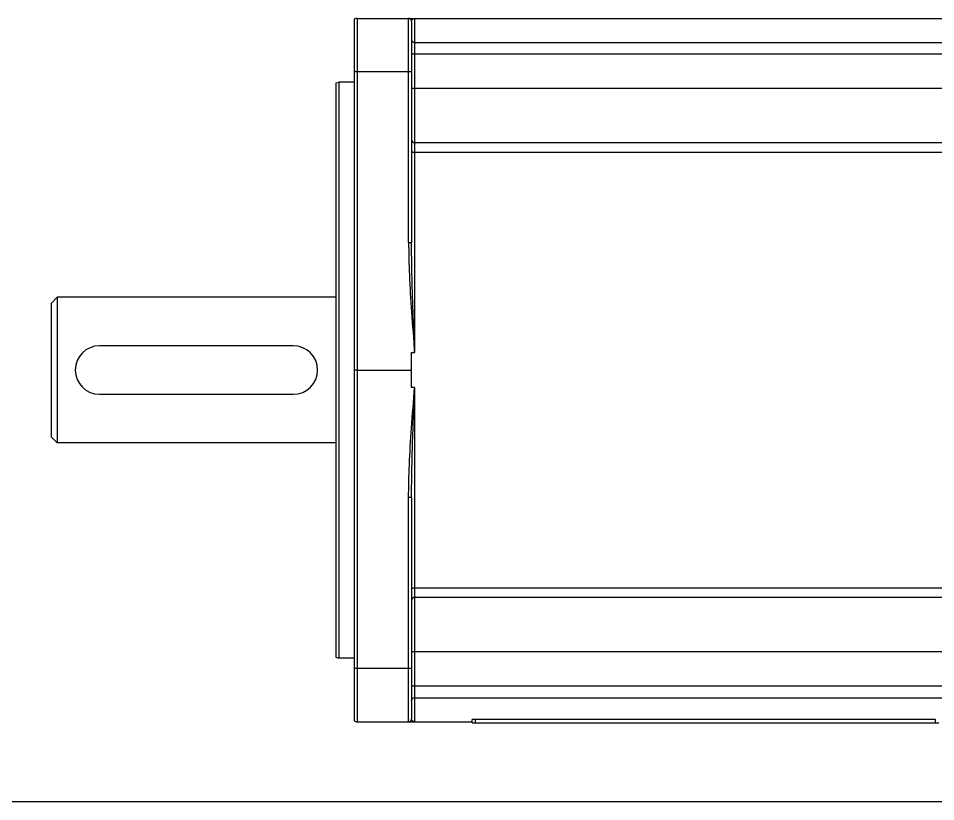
# Model space of a CAD drawing. Header units: millimetres. Extents: x -3388 to 4307, y 243 to 4457.
# Drawn here: x -3141 to -2989.6, y 1249.4 to 1378.6 of the extents above; entities that cross this region are included whole.
import ezdxf

# ---------------------------------------------------------------- set-up
doc = ezdxf.new("R2010")
doc.units = ezdxf.units.MM

msp = doc.modelspace()

# ---------------------------------------------------------------- linework, layer by layer
at = {"color": 7, "linetype": 'Continuous'}
for p, q in [((-3085.61494, 1378.48173), (-3085.61494, 1262.74968)), ((-3085.11494, 1378.6157), (-2913.61494, 1378.6157)), ((-3076.11494, 1378.1157), (-3076.11494, 1341.64976)), ((-3088.61494, 1367.98173), (-3088.11494, 1368.1157)), ((-3088.61494, 1367.98168), (-3088.61494, 1273.24973)), ((-3088.11494, 1368.1157), (-3088.11494, 1273.1157)), ((-3085.61494, 1368.1157), (-3088.11494, 1368.1157)), ((-3075.61494, 1358.1157), (-2913.61494, 1358.1157)), ((-3135.61494, 1331.6157), (-3134.61494, 1332.6157)), ((-3134.61494, 1332.6157), (-3134.61494, 1308.6157)), ((-3088.61494, 1332.6157), (-3134.61494, 1332.6157)), ((-3135.61494, 1331.61527), (-3135.61494, 1309.61614)), ((-3095.61494, 1324.6157), (-3127.61494, 1324.6157)), ((-3076.11494, 1317.73606), (-3076.11494, 1323.49535)), ((-3085.11494, 1320.6157), (-3076.11494, 1320.6157)), ((-3127.61494, 1316.6157), (-3095.61494, 1316.6157)), ((-3135.61494, 1309.6157), (-3134.61494, 1308.6157)), ((-3088.61494, 1308.6157), (-3134.61494, 1308.6157)), ((-3076.11494, 1299.58165), (-3076.11494, 1263.1157)), ((-2913.61494, 1283.1157), (-3075.61494, 1283.1157)), ((-3088.61494, 1273.24968), (-3088.11494, 1273.1157)), ((-3085.61494, 1273.1157), (-3088.11494, 1273.1157)), ((-3066.11494, 1262.4157), (-3066.11494, 1262.98002)), ((-2989.61494, 1263.00385), (-3065.61494, 1263.00385)), ((-3085.11494, 1262.6157), (-3066.11494, 1262.6157)), ((-3066.11494, 1262.4157), (-2989.11494, 1262.4157)), ((-3388.4428, 1249.43636), (-2547.4428, 1249.43636))]:
    msp.add_line(p, q, dxfattribs=at)
at = {"color": 9, "linetype": 'Continuous'}
for p, q in [((-3085.11494, 1378.6157), (-3085.11494, 1262.6157)), ((-3076.61494, 1341.65849), (-3076.61494, 1378.6157)), ((-3075.61494, 1378.6157), (-3075.61494, 1323.49535)), ((-3075.61494, 1374.65493), (-2913.61494, 1374.65493)), ((-2907.61494, 1372.70294), (-3076.11494, 1372.70294)), ((-3076.61494, 1369.77277), (-3085.11494, 1369.77277)), ((-3076.11494, 1367.1157), (-2907.61494, 1367.1157)), ((-3075.61494, 1356.55129), (-2913.61494, 1356.55129)), ((-3076.11494, 1323.49535), (-3075.61494, 1323.49535)), ((-3075.61494, 1317.73606), (-3076.11494, 1317.73606)), ((-3075.61494, 1317.73606), (-3075.61494, 1262.6157)), ((-3076.61494, 1262.6157), (-3076.61494, 1299.57292)), ((-3075.61494, 1284.68012), (-2913.61494, 1284.68012)), ((-2907.61494, 1274.1157), (-3076.11494, 1274.1157)), ((-3085.11494, 1271.45863), (-3076.61494, 1271.45863)), ((-3076.11494, 1268.52846), (-2907.61494, 1268.52846)), ((-3075.61494, 1266.57647), (-2913.61494, 1266.57647)), ((-3065.61494, 1263.00385), (-3065.61494, 1262.4157)), ((-2989.61494, 1262.4157), (-2989.61494, 1263.00385))]:
    msp.add_line(p, q, dxfattribs=at)
at = {"color": 7, "linetype": 'Continuous'}
for centre, radius, start, end in [((-3085.11494, 1377.6157), 1, 90, 120), ((-3076.61494, 1378.1157), 0.5, 0, 90), ((-3075.61494, 1358.6157), 0.5, 180.0000001, 270), ((-3127.61494, 1320.6157), 4, 90, 270), ((-3095.61494, 1320.6157), 4, 270, 90), ((-3075.61494, 1282.6157), 0.5, 90, 179.9999999), ((-3085.11494, 1263.6157), 1, 240, 270), ((-3076.61494, 1263.1157), 0.5, 270, 359.9997747)]:
    msp.add_arc(centre, radius, start, end, dxfattribs=at)
at = {"color": 9, "linetype": 'Continuous'}
for points in [[(-3076.11494, 1378.1157), (-3076.08889, 1378.27433), (-3076.00428, 1378.42871), (-3075.90687, 1378.52117), (-3075.77682, 1378.58862), (-3075.61494, 1378.6157)], [(-3076.11494, 1375.1429), (-3076.07687, 1374.95616), (-3075.96848, 1374.79785), (-3075.80627, 1374.69208), (-3075.61494, 1374.65493)], [(-3085.11494, 1369.77277), (-3085.28859, 1369.77251), (-3085.45696, 1369.77172), (-3085.61494, 1369.77044)], [(-3076.11494, 1369.76405), (-3076.153, 1369.76739), (-3076.26139, 1369.77022), (-3076.4236, 1369.77211), (-3076.61494, 1369.77277)], [(-3076.11494, 1356.66018), (-3076.07687, 1356.6185), (-3075.96848, 1356.58318), (-3075.80627, 1356.55957), (-3075.61494, 1356.55129)], [(-3076.61494, 1341.65849), (-3076.42662, 1341.65784), (-3076.26712, 1341.65603), (-3076.15537, 1341.6532), (-3076.11494, 1341.64976)], [(-3076.61494, 1341.65849), (-3076.47713, 1336.24395), (-3076.11881, 1330.19022), (-3075.61494, 1323.49535)], [(-3075.61494, 1323.49535), (-3075.81618, 1328.78385), (-3075.96156, 1333.10215), (-3076.07453, 1337.63967), (-3076.11494, 1341.64976)], [(-3076.61494, 1299.57292), (-3076.47712, 1304.98757), (-3076.1188, 1311.04132), (-3075.61494, 1317.73606)], [(-3076.11494, 1299.58165), (-3076.08959, 1302.69544), (-3076.00507, 1306.61303), (-3075.91002, 1309.75469), (-3075.78008, 1313.42774), (-3075.61494, 1317.73606)], [(-3076.11494, 1299.58165), (-3076.15176, 1299.57836), (-3076.25574, 1299.57558), (-3076.41798, 1299.57363), (-3076.61494, 1299.57292)], [(-3076.11494, 1284.57123), (-3076.07687, 1284.6129), (-3075.96848, 1284.64823), (-3075.80627, 1284.67183), (-3075.61494, 1284.68012)], [(-3085.61494, 1271.46097), (-3085.45696, 1271.45968), (-3085.28859, 1271.4589), (-3085.11494, 1271.45863)], [(-3076.61494, 1271.45863), (-3076.4236, 1271.4593), (-3076.26139, 1271.46119), (-3076.153, 1271.46402), (-3076.11494, 1271.46736)], [(-3076.11494, 1266.08847), (-3076.07687, 1266.27525), (-3075.96848, 1266.43355), (-3075.80627, 1266.53933), (-3075.61494, 1266.57647)], [(-3075.61494, 1262.6157), (-3075.81482, 1262.65763), (-3075.9612, 1262.75561), (-3076.07471, 1262.91993), (-3076.11494, 1263.1157)]]:
    msp.add_spline(points, degree=3, dxfattribs=at)
at = {"color": 7, "linetype": 'Continuous'}
for points in [[(-3085.11494, 1320.6157), (-3085.28859, 1320.6157), (-3085.45696, 1320.6157), (-3085.61494, 1320.6157)], [(-3065.61494, 1263.00382), (-3065.77001, 1263.00262), (-3065.90915, 1262.99918), (-3066.01941, 1262.99388), (-3066.09037, 1262.98725), (-3066.11492, 1262.97993)]]:
    msp.add_spline(points, degree=3, dxfattribs=at)

doc.saveas('drawing.dxf')
